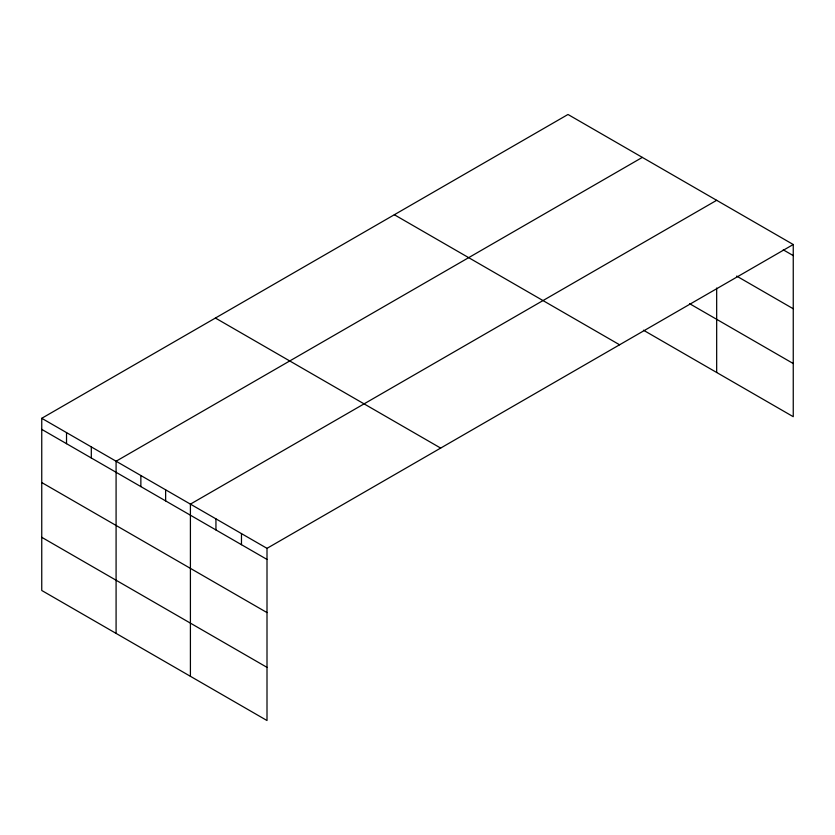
<?xml version="1.0" encoding="UTF-8"?>
<svg xmlns="http://www.w3.org/2000/svg" width="835" height="835" viewBox="0 0 835 835"><rect width="100%" height="100%" fill="white"/><g stroke="black" fill="none" stroke-linecap="round" stroke-linejoin="round"><path stroke-width="1.25" d="M793.25 244.519L567.998 114.478L41.75 418.304L41.75 590.481L267.002 720.522L267.002 548.345L793.25 244.519L793.25 416.696L643.461 330.211M642.334 157.387L116.086 461.223L116.086 633.389M716.67 200.306L190.411 504.131L190.411 676.308M783.261 249.832L793.25 255.604M736.647 276.082L793.25 308.762M689.637 303.71L793.25 363.538M394.339 214.741L619.591 344.782M215.409 318.041L440.661 448.082M41.75 418.304L267.002 548.345M41.75 429.378L267.002 559.429M41.75 482.546L267.002 612.587M41.75 537.312L267.002 667.363M716.67 288.023L716.67 372.483M241.472 533.607L241.472 544.691M215.941 518.869L215.941 529.954M165.633 489.832L165.633 500.906M140.864 475.522L140.864 486.607M91.307 446.913L91.307 457.987M66.529 432.603L66.529 443.688"/></g></svg>
